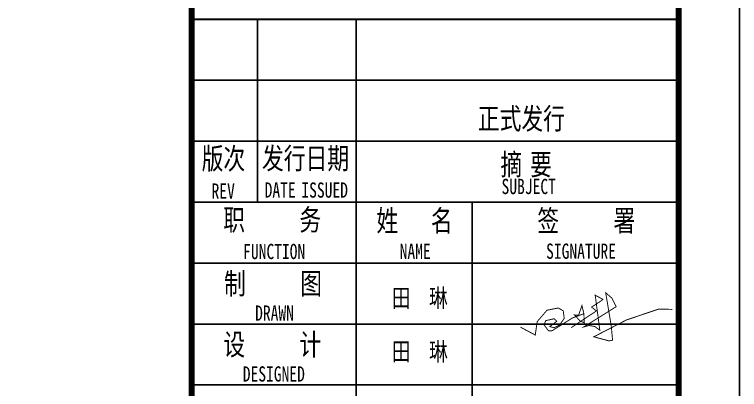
# Model space of a CAD drawing. Extents: x 28773 to 175644, y 7355 to 486294.
# Drawn here: x 142731 to 154644, y 25281 to 31435 of the extents above; entities that cross this region are included whole.
import ezdxf

# ---------------------------------------------------------------- set-up
doc = ezdxf.new("R2010")
doc.units = 0
doc.header["$LTSCALE"] = 1000
doc.header["$MEASUREMENT"] = 0
doc.layers.add('PUB_TITLE', color=7, linetype='Continuous')
doc.layers.add('TWT_TITLE', color=7, linetype='Continuous')
doc.styles.add('-宋体', font='', dxfattribs={"width": 0.8})
doc.styles.get('-宋体').set_extended_font_data('SimSun')

# ---------------------------------------------------------------- blocks, each defined once
blk = doc.blocks.new('田琳')
at = {"const_width": 20}
for points in [[(38170, 43531), (38717, 43893), (38612, 43976), (38783, 44086), (38857, 44142), (38691, 44234), (38791, 43477), (38682, 43556), (38559, 43578), (38445, 43547), (39146, 43985), (39054, 44169), (38918, 44287), (39041, 43552), (39067, 43259), (38988, 43245), (38660, 43333), (39372, 43699), (40071, 43934), (40071, 43934), (40359, 43926)], [(37074, 43541), (37392, 43371), (37434, 43661), (37646, 43908), (37893, 43957), (37999, 43894), (38020, 43731), (37921, 43590), (37801, 43527), (37709, 43555), (37858, 43668), (37801, 43724), (37618, 43682), (37582, 43590), (37681, 43463), (37758, 43465), (38199, 43741), (38446, 43833), (38404, 44009), (38329, 43797), (38241, 43806), (38370, 43670), (38453, 43638), (38446, 43833)]]:
    blk.add_lwpolyline(points, dxfattribs=at)

msp = doc.modelspace()

# ---------------------------------------------------------------- linework, layer by layer
for p, q in [((145644, 8354), (145644, 65754)), ((145644, 31355), (153644, 31355)), ((146725, 28355), (146725, 31355)), ((148344, 31355), (148344, 19355)), ((145644, 30355), (153644, 30355)), ((145644, 29355), (153644, 29355)), ((145644, 28355), (153644, 28355)), ((150249, 28355), (150249, 19325)), ((145644, 27355), (153644, 27355)), ((145644, 26355), (153644, 26355)), ((145644, 25355), (153644, 25355))]:
    msp.add_line(p, q)
at = {"const_width": 34}
msp.add_lwpolyline([(145644, 31355), (153644, 31355)], dxfattribs=at)
at = {"layer": 'PUB_TITLE', "const_width": 100}
msp.add_lwpolyline([(145644, 65754), (153644, 65754), (153644, 8355), (145644, 8355)], close=True, dxfattribs=at)
at = {"layer": 'TWT_TITLE'}
msp.add_lwpolyline([(70544, 7355), (154644, 7355), (154644, 66755), (70544, 66755)], close=True, dxfattribs=at)
at = {"layer": 'TWT_TITLE', "const_width": 100}
msp.add_lwpolyline([(73044, 8355), (153644, 8355), (153644, 65755), (73044, 65755)], close=True, dxfattribs=at)

# ---------------------------------------------------------------- block references
at = {"xscale": 0.7584191996429581, "yscale": 0.758419199672062, "zscale": 0.7584191996528534}
msp.add_blockref('田琳', (122929, -6719, 0), dxfattribs=at)

# ---------------------------------------------------------------- texts
at = {"style": '-宋体', "width": 0.75}
for s, height, p in [('正式发行', 350, (150344, 29551)), ('版次', 350, (145806, 28896)), ('发行日期', 350, (146797, 28899)), ('摘', 350, (150716, 28799)), ('要', 350, (151204, 28799)), ('SUBJECT', 250, (150734, 28488)), ('REV', 250, (145969, 28412)), ('DATE', 250, (146841, 28431)), ('ISSUED', 250, (147445, 28429)), ('职     务', 350, (146161, 27891)), ('姓   名', 350, (148679, 27876)), ('签     署', 350, (151322, 27875)), ('FUNCTION', 250, (146488, 27421)), ('NAME', 250, (149060, 27425)), ('SIGNATURE', 250, (151466, 27426)), ('制     图', 350, (146174, 26844)), ('田  琳', 300, (148930, 26633)), ('DRAWN', 250, (146685, 26410)), ('设     计', 350, (146163, 25844)), ('田  琳', 300, (148930, 25753)), ('DESIGNED', 250, (146482, 25411))]:
    msp.add_text(s, height=height, dxfattribs=at).set_placement(p)

doc.saveas('drawing.dxf')
